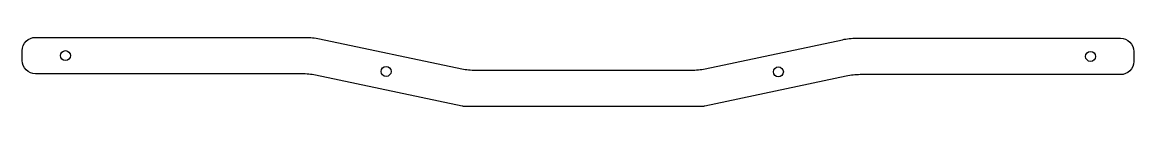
# Model space of a CAD drawing. Header units: millimetres. Extents: x -169 to 165, y -65 to -44.
import ezdxf

# ---------------------------------------------------------------- set-up
doc = ezdxf.new("R2010")
doc.units = ezdxf.units.MM
doc.layers.get('0').update_dxf_attribs({"linetype": 'CONTINUOUS'})

msp = doc.modelspace()

# ---------------------------------------------------------------- linework, layer by layer
msp.add_lwpolyline([(165.22, -51.59, -0.414214), (161.22, -55.59), (82.91, -55.59, 0.052457), (78.75, -56.03), (36.24, -65.07, 0.005147), (35.84, -65.16, -0.057619), (35.14, -65.24), (-35.72, -65.24, -0.057386), (-36.42, -65.16, 0.00528), (-36.83, -65.07), (-80.87, -55.77, 0.05209), (-85, -55.34), (-165.11, -55.34, -0.414214), (-169.11, -51.34), (-169.11, -48.34, -0.414214), (-165.11, -44.34), (-83.85, -44.34, -0.05209), (-79.72, -44.77), (-36.91, -53.81, 0.05209), (-32.78, -54.24), (32.18, -54.24, 0.052457), (36.34, -53.8), (77.59, -45.03, -0.052457), (81.75, -44.59), (161.22, -44.59, -0.414214), (165.22, -48.59)], format="xyb", close=True)
for centre in [(-156.11, -49.84), (152.22, -50.09), (-59.66, -54.63), (58.32, -54.75)]:
    msp.add_circle(centre, 1.5)

doc.saveas('drawing.dxf')
